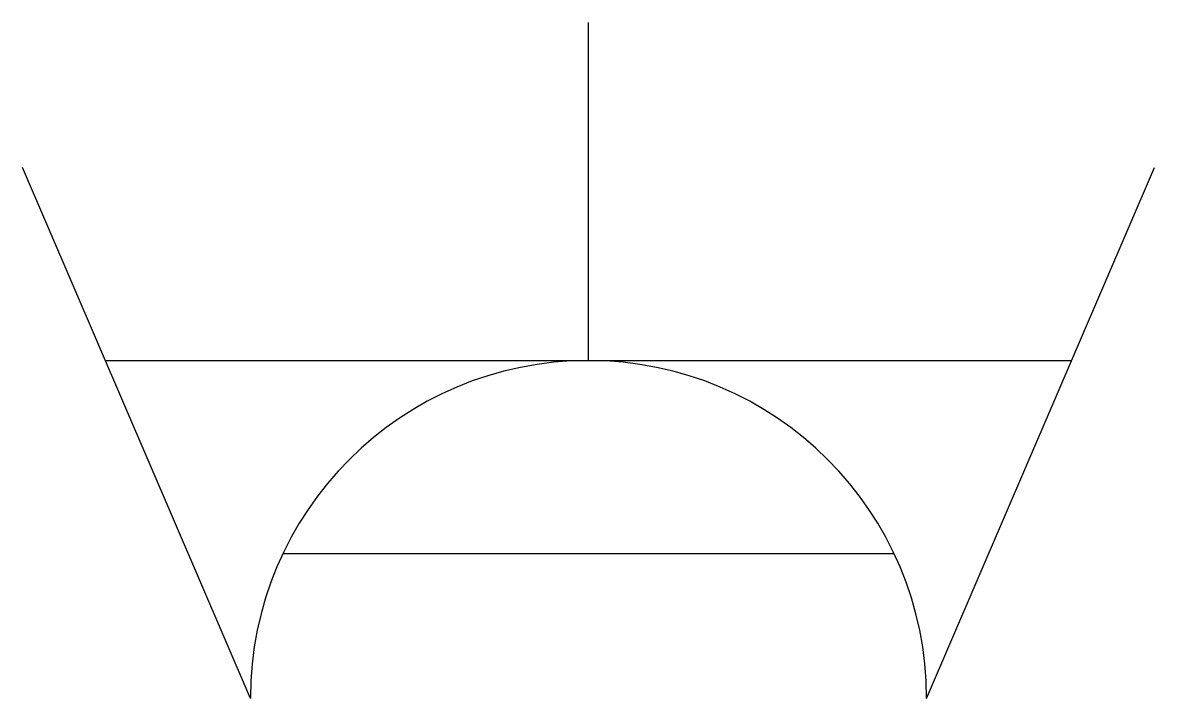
# Model space of a CAD drawing. Extents: x -28359 to -28125, y 6446 to 6586.
import ezdxf

# ---------------------------------------------------------------- set-up
doc = ezdxf.new("R2010")
doc.units = 0
doc.header["$MEASUREMENT"] = 0
doc.layers.get('0').update_dxf_attribs({"linetype": 'CONTINUOUS'})

msp = doc.modelspace()

# ---------------------------------------------------------------- linework, layer by layer
for p, q in [((-28241.91, 6515.71), (-28241.91, 6585.71)), ((-28311.91, 6445.71), (-28359.05, 6555.71)), ((-28171.91, 6445.71), (-28124.77, 6555.71)), ((-28341.91, 6515.71), (-28141.91, 6515.71)), ((-28305.16, 6475.71), (-28178.66, 6475.71))]:
    msp.add_line(p, q)
msp.add_arc((-28241.91, 6445.71), 70, 0, 180)

doc.saveas('drawing.dxf')
